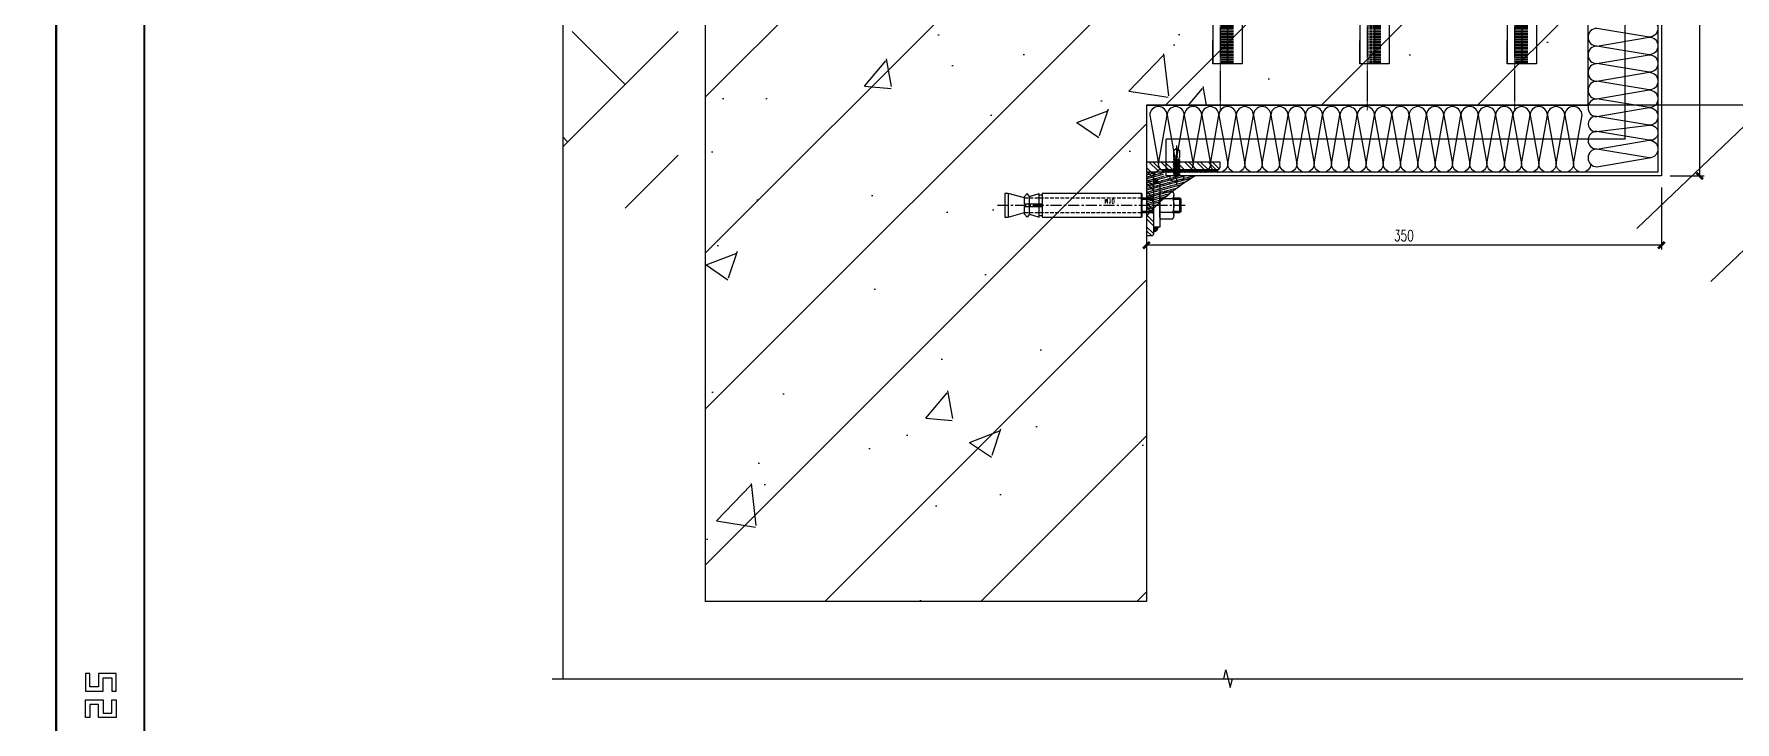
# Model space of a CAD drawing. Extents: x -160106 to 966792, y -663931 to 1550022.
# Drawn here: x -80730 to -79574, y -86755 to -86287 of the extents above; entities that cross this region are included whole.
import ezdxf
from ezdxf.enums import TextEntityAlignment as Align
from ezdxf.xclip import XClip

# ---------------------------------------------------------------- set-up
doc = ezdxf.new("R2010")
doc.units = 0
for name, pattern in [('CENTER', [2, 1.25, -0.25, 0.25, -0.25]), ('DASH', [0.35, 0.25, -0.1]), ('ZN-DASH', [0.35, 0.25, -0.1])]:
    doc.linetypes.add(name, pattern=pattern)
for name, color, linetype in [('!ZN1-填充-8', 8, 'Continuous'), ('!ZN1-文字-7', 7, 'Continuous'), ('!ZN3-铝板幕墙-3', 3, 'Continuous'), ('!ZN4-辅助材料-1', 1, 'Continuous'), ('!ZN4-配件-11', 11, 'Continuous'), ('!ZN5-钢材断面-2', 2, 'Continuous'), ('0-cxFrame', 155, 'Continuous'), ('11紧固件', 11, 'Continuous'), ('20剖面图$0$A-HATCH-1', 252, 'Continuous'), ('20剖面图$0$A-HATCH-2', 251, 'Continuous'), ('20剖面图$0$AS-COLN', 6, 'Continuous'), ('20剖面图$0$AS-WALL', 40, 'Continuous'), ('20剖面图$0$PUB_HATCH', 8, 'Continuous'), ('2钢材断面', 2, 'Continuous'), ('3符号', 173, 'Continuous'), ('40钢材投影', 40, 'Continuous'), ('ALT_CEN-0-30', 1, 'CENTER'), ('DIM', 173, 'Continuous'), ('Fill', 8, 'Continuous')]:
    doc.layers.add(name, color=color, linetype=linetype)
doc.layers.add('0-cxText', color=131, linetype='Continuous', lineweight=25)
doc.styles.add('cx_tuming', font='simhei.ttf')
doc.styles.add('cx_tuqian1', font='')
doc.styles.add('DHTEXT-1', font='ROMANS.shx', dxfattribs={"width": 0.7, "bigfont": 'CHINESE.shx'})
doc.styles.add('黑体', font='simhei.ttf', dxfattribs={"height": 12})
doc.styles.get('cx_tuqian1').set_extended_font_data('SimSun')
doc.dimstyles.new('ZN3', dxfattribs={"dimscale": 3, "dimtxt": 2.5, "dimasz": 1.5, "dimexe": 1, "dimexo": 2, "dimgap": 0.9, "dimtad": 1, "dimdec": 0, "dimdsep": 46, "dimtxsty": 'DHTEXT-1', "dimblk": 'ARCHTICK', "dimcen": 2.5, "dimclrd": 173, "dimclre": 173, "dimclrt": 7, "dimazin": 2, "dimtfac": 1, "dimtix": 1, "dimtmove": 2, "dimatfit": 3, "dimfxl": 0, "dimarcsym": 0})
pattern_1 = [(45, (1654310.4, -568207.45), (-53.0330086, 53.0330086), []), (50, (1654310.4, -568207.45), (215.178055, -18.82564), [22.5, -247.5]), (355, (1654310.4, -568207.45), (-41.6254, 225.65764), [18, -198]), (100.4514, (1654328.33, -568209.02), (173.552815, 206.831863), [19.122057, -210.342634]), (46.1842, (1654310.4, -568147.45), (320.172315, -49.655704), [33.75, -371.25]), (96.6356, (1654337.08, -568151.6), (280.39881, 292.23536), [28.683086, -315.5139]), (351.1842, (1654310.4, -568147.45), (280.398584, 292.23558), [27, -297]), (21, (1654340.4, -568162.45), (179.072116, -120.785667), [22.5, -247.5]), (326, (1654340.4, -568162.45), (72.9946, 217.545014), [18, -198]), (71.4514, (1654355.32, -568172.52), (252.066789, 96.75915), [19.122057, -210.342634]), (37.5, (1654310.4, -568207.45), (3.6479566, 99.868156), [0, -195.6, 0, -201, 0, -198.75]), (7.5, (1654310.4, -568207.45), (78.920861, 118.3235136), [0, -114.6, 0, -191.1, 0, -75.75]), (327.5, (1654243.5, -568207.45), (160.146731, -6.7664615), [0, -75, 0, -234, 0, -310.5]), (317.5, (1654213.5, -568207.45), (174.955851, 30.031495), [0, -97.5, 0, -155.4, 0, -220.5])]

# ---------------------------------------------------------------- blocks, each defined once
blk = doc.blocks.new('20250825140909')
at = {"layer": '20剖面图$0$AS-WALL', "color": 8}
for points in [[(5347, -300), (800, -300), (-2150, -5.1)], [(5347, -350), (797.5, -350), (-2150, -55.4)]]:
    blk.add_lwpolyline(points, dxfattribs=at)
blk = doc.blocks.new('TK22.A2 L(Dragon)')
at = {"layer": '0-cxFrame', "color": 7, "const_width": 0.5}
blk.add_lwpolyline([(0, 0), (-594, 0), (-594, 420), (0, 420)], close=True, dxfattribs=at)
at = {"layer": '0-cxFrame', "const_width": 0.5}
blk.add_lwpolyline([(-80, 10), (-574, 10), (-574, 410), (-80, 410)], close=True, dxfattribs=at)
at = {"layer": 'Defpoints', "color": 2}
for points in [[(-586.37, 34.37), (-587.37, 34.37), (-587.37, 30.37), (-583.37, 30.37), (-583.37, 33.37), (-581.37, 33.37), (-581.37, 30.37), (-580.37, 30.37), (-580.37, 34.37), (-584.37, 34.37), (-584.37, 31.37), (-586.37, 31.37), (-586.37, 34.37)], [(-586.37, 24.37), (-587.37, 24.37), (-587.37, 28.37), (-583.37, 28.37), (-583.37, 25.37), (-581.37, 25.37), (-581.37, 28.37), (-580.37, 28.37), (-580.37, 24.37), (-584.37, 24.37), (-584.37, 27.37), (-586.37, 27.37), (-586.37, 24.37)]]:
    blk.add_lwpolyline(points, dxfattribs=at)
at = {"style": '黑体', "flags": 4}
blk.add_attdef('图幅', text='', height=3.3, dxfattribs=at).set_placement((-40, 3), align=Align.RIGHT)
at = {"layer": '0-cxText', "flags": 4}
for tag, height, style, p in [('建设单位', 3.5, 'cx_tuming', (-45, 240)), ('项目名称', 3.5, 'cx_tuming', (-45, 210)), ('子项名称', 3.5, 'cx_tuming', (-45, 180)), ('工程编号', 3.3, 'cx_tuqian1', (-35, 165)), ('图名1', 3.5, 'cx_tuming', (-45, 87)), ('图名2', 3.5, 'cx_tuming', (-45, 79)), ('图名3', 3.5, 'cx_tuming', (-45, 71)), ('出图日期', 3.3, 'cx_tuqian1', (-39, 60)), ('专业', 3.3, 'cx_tuqian1', (-55, 52)), ('图号', 3.3, 'cx_tuqian1', (-55, 44)), ('版次', 3.3, 'cx_tuqian1', (-20, 44))]:
    blk.add_attdef(tag, text='', height=height, dxfattribs=dict(at, style=style)).set_placement(p, align=Align.MIDDLE)
at = {"layer": 'Defpoints', "color": 6, "flags": 4}
for tag, height, style, p in [('tufu', 3.3, '黑体', (-12, 12)), ('dwfname', 4, 'cx_tuqian1', (-80, 3))]:
    blk.add_attdef(tag, text='', height=height, dxfattribs=dict(at, style=style)).set_placement(p, align=Align.RIGHT)
blk = doc.blocks.new('20剖面图$0$$LinePat$素土夯实')
at = {"color": 0}
for p, q in [((0, -210), (210, 0)), ((120, -300), (420, 0)), ((420, 0), (607.5, -187.5)), ((495, -300), (795, 0)), ((615, 0), (705, -90)), ((315, -105), (502.5, -292.5)), ((210, -210), (300, -300)), ((705, -300), (795, -210))]:
    blk.add_line(p, q, dxfattribs=at)
blk = doc.blocks.new('20240319170557')
at = {"layer": '!ZN1-填充-8'}
h = blk.add_hatch(color=252, dxfattribs=at)
h.dxf.hatch_style = 1
h.paths.add_polyline_path([(-105, 114.7), (-112.9, 114.7), (-105, 106.7)])
h = blk.add_hatch(color=252, dxfattribs=at)
h.dxf.hatch_style = 1
h.paths.add_polyline_path([(-95, 106.7), (-105, 106.7), (-105, 114.7), (-95, 114.7)])
h = blk.add_hatch(color=252, dxfattribs=at)
h.dxf.hatch_style = 1
h.paths.add_polyline_path([(-95, 114.7), (-87.1, 114.7), (-95, 106.7)])
h = blk.add_hatch(color=252, dxfattribs=at)
h.dxf.hatch_style = 1
h.paths.add_polyline_path([(-5, 114.7), (-12.9, 114.7), (-5, 106.7)])
h = blk.add_hatch(color=252, dxfattribs=at)
h.dxf.hatch_style = 1
h.paths.add_polyline_path([(5, 106.7), (-5, 106.7), (-5, 114.7), (5, 114.7)])
h = blk.add_hatch(color=252, dxfattribs=at)
h.dxf.hatch_style = 1
h.paths.add_polyline_path([(5, 114.7), (12.9, 114.7), (5, 106.7)])
h = blk.add_hatch(color=252, dxfattribs=at)
h.dxf.hatch_style = 1
h.paths.add_polyline_path([(95, 114.7), (87.1, 114.7), (95, 106.7)])
h = blk.add_hatch(color=252, dxfattribs=at)
h.dxf.hatch_style = 1
h.paths.add_polyline_path([(105, 106.7), (95, 106.7), (95, 114.7), (105, 114.7)])
h = blk.add_hatch(color=252, dxfattribs=at)
h.dxf.hatch_style = 1
h.paths.add_polyline_path([(105, 114.7), (112.9, 114.7), (105, 106.7)])
at = {"color": 8}
for p, q in [((-90.8, -46.3), (-99.2, -46.3)), ((-90.8, -47.3), (-99.2, -47.3)), ((-90.8, -48.4), (-99.2, -48.4)), ((-90.8, -49.4), (-99.2, -49.4)), ((-90.8, -50.5), (-99.2, -50.5)), ((-90.8, -51.5), (-99.2, -51.5)), ((-90.8, -51.5), (-99.2, -51.5)), ((-90.8, -52.6), (-99.2, -52.6)), ((-90.8, -53.6), (-99.2, -53.6)), ((-90.8, -54.6), (-99.2, -54.6)), ((-90.8, -55.7), (-99.2, -55.7)), ((-90.8, -56.7), (-99.2, -56.7)), ((-90.8, -57.8), (-99.2, -57.8)), ((9.2, -46.3), (0.8, -46.3)), ((9.2, -47.3), (0.8, -47.3)), ((9.2, -48.4), (0.8, -48.4)), ((9.2, -49.4), (0.8, -49.4)), ((9.2, -50.5), (0.8, -50.5)), ((9.2, -51.5), (0.8, -51.5)), ((9.2, -51.5), (0.8, -51.5)), ((9.2, -52.6), (0.8, -52.6)), ((9.2, -53.6), (0.8, -53.6)), ((9.2, -54.6), (0.8, -54.6)), ((9.2, -55.7), (0.8, -55.7)), ((9.2, -56.7), (0.8, -56.7)), ((9.2, -57.8), (0.8, -57.8)), ((109.2, -46.3), (100.8, -46.3)), ((109.2, -47.3), (100.8, -47.3)), ((109.2, -48.4), (100.8, -48.4)), ((109.2, -49.4), (100.8, -49.4)), ((109.2, -50.5), (100.8, -50.5)), ((109.2, -51.5), (100.8, -51.5)), ((109.2, -51.5), (100.8, -51.5)), ((109.2, -52.6), (100.8, -52.6)), ((109.2, -53.6), (100.8, -53.6)), ((109.2, -54.6), (100.8, -54.6)), ((109.2, -55.7), (100.8, -55.7)), ((109.2, -56.7), (100.8, -56.7)), ((109.2, -57.8), (100.8, -57.8)), ((-90.8, -58.8), (-99.2, -58.8)), ((-90.8, -59.9), (-99.2, -59.9)), ((-90.8, -60.9), (-99.2, -60.9)), ((-90.8, -62), (-99.2, -62)), ((-90.8, -62), (-99.2, -62)), ((-90.8, -63), (-99.2, -63)), ((-90.8, -64), (-99.2, -64)), ((-90.8, -65.1), (-99.2, -65.1)), ((-90.8, -66.1), (-99.2, -66.1)), ((-90.8, -67.2), (-99.2, -67.2)), ((-90.8, -68.2), (-99.2, -68.2)), ((-90.8, -69.3), (-99.2, -69.3)), ((9.2, -58.8), (0.8, -58.8)), ((9.2, -59.9), (0.8, -59.9)), ((9.2, -60.9), (0.8, -60.9)), ((9.2, -62), (0.8, -62)), ((9.2, -62), (0.8, -62)), ((9.2, -63), (0.8, -63)), ((9.2, -64), (0.8, -64)), ((9.2, -65.1), (0.8, -65.1)), ((9.2, -66.1), (0.8, -66.1)), ((9.2, -67.2), (0.8, -67.2)), ((9.2, -68.2), (0.8, -68.2)), ((9.2, -69.3), (0.8, -69.3)), ((109.2, -58.8), (100.8, -58.8)), ((109.2, -59.9), (100.8, -59.9)), ((109.2, -60.9), (100.8, -60.9)), ((109.2, -62), (100.8, -62)), ((109.2, -62), (100.8, -62)), ((109.2, -63), (100.8, -63)), ((109.2, -64), (100.8, -64)), ((109.2, -65.1), (100.8, -65.1)), ((109.2, -66.1), (100.8, -66.1)), ((109.2, -67.2), (100.8, -67.2)), ((109.2, -68.2), (100.8, -68.2)), ((109.2, -69.3), (100.8, -69.3)), ((-90.8, -70.3), (-99.2, -70.3)), ((-90.8, -71.3), (-99.2, -71.3)), ((-90.8, -72.4), (-99.2, -72.4)), ((-90.8, -73.4), (-99.2, -73.4)), ((-90.8, -74.5), (-99.2, -74.5)), ((-90.8, -75.5), (-99.2, -75.5)), ((-90.8, -76.6), (-99.2, -76.6)), ((-90.8, -77.6), (-99.2, -77.6)), ((-90.8, -78.6), (-99.2, -78.6)), ((-90.8, -79.7), (-99.2, -79.7)), ((-90.8, -80.7), (-99.2, -80.7)), ((9.2, -70.3), (0.8, -70.3)), ((9.2, -71.3), (0.8, -71.3)), ((9.2, -72.4), (0.8, -72.4)), ((9.2, -73.4), (0.8, -73.4)), ((9.2, -74.5), (0.8, -74.5)), ((9.2, -75.5), (0.8, -75.5)), ((9.2, -76.6), (0.8, -76.6)), ((9.2, -77.6), (0.8, -77.6)), ((9.2, -78.6), (0.8, -78.6)), ((9.2, -79.7), (0.8, -79.7)), ((9.2, -80.7), (0.8, -80.7)), ((109.2, -70.3), (100.8, -70.3)), ((109.2, -71.3), (100.8, -71.3)), ((109.2, -72.4), (100.8, -72.4)), ((109.2, -73.4), (100.8, -73.4)), ((109.2, -74.5), (100.8, -74.5)), ((109.2, -75.5), (100.8, -75.5)), ((109.2, -76.6), (100.8, -76.6)), ((109.2, -77.6), (100.8, -77.6)), ((109.2, -78.6), (100.8, -78.6)), ((109.2, -79.7), (100.8, -79.7)), ((109.2, -80.7), (100.8, -80.7)), ((-90.8, -81.8), (-99.2, -81.8)), ((-90.8, -82.8), (-99.2, -82.8)), ((-90.8, -83.9), (-99.2, -83.9)), ((-90.8, -84.9), (-99.2, -84.9)), ((-90.8, -86), (-99.2, -86)), ((-90.8, -87), (-99.2, -87)), ((-90.8, -88), (-99.2, -88)), ((-90.8, -89.1), (-99.2, -89.1)), ((-90.8, -90.1), (-99.2, -90.1)), ((-90.8, -91.2), (-99.2, -91.2)), ((-90.8, -92.2), (-99.2, -92.2)), ((9.2, -81.8), (0.8, -81.8)), ((9.2, -82.8), (0.8, -82.8)), ((9.2, -83.9), (0.8, -83.9)), ((9.2, -84.9), (0.8, -84.9)), ((9.2, -86), (0.8, -86)), ((9.2, -87), (0.8, -87)), ((9.2, -88), (0.8, -88)), ((9.2, -89.1), (0.8, -89.1)), ((9.2, -90.1), (0.8, -90.1)), ((9.2, -91.2), (0.8, -91.2)), ((9.2, -92.2), (0.8, -92.2)), ((109.2, -81.8), (100.8, -81.8)), ((109.2, -82.8), (100.8, -82.8)), ((109.2, -83.9), (100.8, -83.9)), ((109.2, -84.9), (100.8, -84.9)), ((109.2, -86), (100.8, -86)), ((109.2, -87), (100.8, -87)), ((109.2, -88), (100.8, -88)), ((109.2, -89.1), (100.8, -89.1)), ((109.2, -90.1), (100.8, -90.1)), ((109.2, -91.2), (100.8, -91.2)), ((109.2, -92.2), (100.8, -92.2)), ((-90.8, -93.3), (-99.2, -93.3)), ((-90.8, -94.3), (-99.2, -94.3)), ((9.2, -93.3), (0.8, -93.3)), ((9.2, -94.3), (0.8, -94.3)), ((109.2, -93.3), (100.8, -93.3)), ((109.2, -94.3), (100.8, -94.3))]:
    blk.add_line(p, q, dxfattribs=at)
at = {"layer": '2钢材断面'}
for p, q in [((-150, 126.7), (-150, 114.7)), ((150, 126.7), (-150, 126.7)), ((150, 126.7), (150, 114.7)), ((-94, 114.7), (-150, 114.7)), ((94, 114.7), (-94, 114.7)), ((150, 114.7), (94, 114.7))]:
    blk.add_line(p, q, dxfattribs=at)
at = {"layer": '40钢材投影'}
for p, q in [((-105, 106.7), (-112.9, 114.7)), ((-105, 114.7), (-105, -95.3)), ((-95, 114.7), (-95, -95.3)), ((-95, 106.7), (-87.1, 114.7)), ((-5, 106.7), (-12.9, 114.7)), ((-5, 114.7), (-5, -95.3)), ((5, 114.7), (5, -95.3)), ((5, 106.7), (12.9, 114.7)), ((95, 106.7), (87.1, 114.7)), ((95, 114.7), (95, -95.3)), ((105, 114.7), (105, -95.3)), ((105, 106.7), (112.9, 114.7)), ((-95, -95.3), (-105, -95.3)), ((5, -95.3), (-5, -95.3)), ((105, -95.3), (95, -95.3))]:
    blk.add_line(p, q, dxfattribs=at)
for points in [[(-105, -67.3), (-105, -45.3), (-95, -45.3), (-95, -95.3), (-105, -95.3), (-105, -79.3)], [(-95, -67.3), (-95, -45.3), (-85, -45.3), (-85, -95.3), (-95, -95.3), (-95, -79.3)], [(-5, -67.3), (-5, -45.3), (5, -45.3), (5, -95.3), (-5, -95.3), (-5, -79.3)], [(5, -67.3), (5, -45.3), (15, -45.3), (15, -95.3), (5, -95.3), (5, -79.3)], [(95, -67.3), (95, -45.3), (105, -45.3), (105, -95.3), (95, -95.3), (95, -79.3)], [(105, -67.3), (105, -45.3), (115, -45.3), (115, -95.3), (105, -95.3), (105, -79.3)]]:
    blk.add_lwpolyline(points, dxfattribs=at)
at = {"layer": 'ALT_CEN-0-30', "ltscale": 0.3}
for p, q in [((-100, 126.7), (-100, -126.7)), ((0, 126.7), (0, -126.7)), ((100, 126.7), (100, -126.7))]:
    blk.add_line(p, q, dxfattribs=at)
blk = doc.blocks.new('*U1052')
at = {"color": 0, "linetype": 'CENTER', "ltscale": 3}
blk.add_line((-5.4, 0), (20.8, 0), dxfattribs=at)
at = {"linetype": 'ByBlock', "ltscale": 10}
for p, q in [((0, 1.8), (12.4, 1.8)), ((1, 2.4), (1.7, -2.4)), ((2.6, 2.4), (3.3, -2.4)), ((4.2, 2.4), (4.9, -2.4)), ((5.8, 2.4), (6.5, -2.4)), ((7.4, 2.4), (8.1, -2.4)), ((9, 2.4), (9.7, -2.4)), ((10.6, 2.4), (11.3, -2.4)), ((12.4, -1.8), (0, -1.8))]:
    blk.add_line(p, q, dxfattribs=at)
blk.add_lwpolyline([(-3.3, 0.4), (-3.7, 0.4, -0.147478), (-2.1, 4.8), (0, 4.8), (0, -4.7), (-2.1, -4.7, -0.147478), (-3.7, -0.4), (-3.3, -0.4)], format="xyb", close=True, dxfattribs=at)
for points in [[(1.3, -1.8), (0.6, 1.8), (1, 2.4), (1.3, 1.8), (2, -1.8), (1.7, -2.4)], [(2.9, -1.8), (2.2, 1.8), (2.6, 2.4), (2.9, 1.8), (3.6, -1.8), (3.3, -2.4)], [(4.5, -1.8), (3.8, 1.8), (4.2, 2.4), (4.5, 1.8), (5.2, -1.8), (4.9, -2.4)], [(6.1, -1.8), (5.4, 1.8), (5.8, 2.4), (6.1, 1.8), (6.8, -1.8), (6.5, -2.4)], [(7.7, -1.8), (7, 1.8), (7.4, 2.4), (7.7, 1.8), (8.4, -1.8), (8.1, -2.4)], [(9.3, -1.8), (8.6, 1.8), (9, 2.4), (9.3, 1.8), (10, -1.8), (9.7, -2.4)], [(10.9, -1.8), (10.2, 1.8), (10.6, 2.4), (10.9, 1.8), (11.6, -1.8), (11.3, -2.4)]]:
    blk.add_lwpolyline(points, close=True, dxfattribs=at)
for points in [[(12.4, -1.8, -0.414214), (12.5, -1.9), (12.5, -2), (17.4, -2), (19, -0.2), (19, 0.2), (17.4, 2), (12.5, 2), (12.5, 1.9, -0.396102), (12.4, 1.8)], [(14.3, -2), (14.2, -1), (13.7, -1.3, -0.530462), (13, -1), (12.8, 0.1, -0.651316), (13.4, 0.5), (13.8, 0.2), (14.5, 0.6), (19, -0.2, -0.201226), (17.4, 2)]]:
    blk.add_lwpolyline(points, format="xyb", dxfattribs=at)
at = {"layer": 'Defpoints', "color": 0, "ltscale": 10, "style": 'DHTEXT-1', "width": 0.7}
blk.add_text('4.8', height=1, rotation=90, dxfattribs=at).set_placement((-0.5, -1.4), align=Align.CENTER)
blk = doc.blocks.new('*U3475')
h = blk.add_hatch(color=0)
edge = h.paths.add_edge_path()
edge.add_line((-15, 3), (-15, 0))
edge.add_line((-15, 0), (-18, 0))
edge.add_arc((-14.6, -0.4), 3.44, 96.9129, 173.0871, ccw=False)
h = blk.add_hatch(color=0)
edge = h.paths.add_edge_path()
edge.add_line((15, 3), (15, 0))
edge.add_line((15, 0), (18, 0))
edge.add_arc((14.6, -0.4), 3.44, 6.9129, 83.0871)
at = {"linetype": 'ByBlock', "ltscale": 20}
for p, q in [((-9.2, 4.5), (-9.2, 13)), ((-6.9, 13.5), (6.9, 13.5)), ((-4.2, 18.5), (-5, 17.7)), ((-5, 17.7), (5, 17.7)), ((-5, 13.5), (-5, 17.7)), ((-4.6, 4.5), (-4.6, 13)), ((-4.2, 18.5), (4.2, 18.5)), ((-4.1, 13.5), (-4.1, 17.7)), ((4.1, 13.5), (4.1, 17.7)), ((4.2, 18.5), (5, 17.7)), ((4.6, 4.5), (4.6, 13)), ((5, 13.5), (5, 17.7)), ((9.2, 4.5), (9.2, 13)), ((-6.9, 4), (6.9, 4)), ((-5, -8), (-5, 0)), ((-4.1, -8), (-4.1, 0)), ((4.1, -8), (4.1, 0)), ((5, -8), (5, 0)), ((-8, -8.4), (-7.6, -8)), ((-7.6, -8), (7.6, -8)), ((8, -8.4), (7.6, -8))]:
    blk.add_line(p, q, dxfattribs=at)
at = {"color": 0, "linetype": 'CENTER', "ltscale": 6}
blk.add_line((0, -106.2), (0, 22.5), dxfattribs=at)
at = {"linetype": 'DASH', "ltscale": 10}
for p, q in [((-5, -88), (-5, -8)), ((5, -88), (5, -8))]:
    blk.add_line(p, q, dxfattribs=at)
at = {"ltscale": 10}
for p, q in [((-8, -77.9), (-0.9, -77.9)), ((-6, -84.5), (-8, -77.9)), ((-7, -77.9), (-7, -75.9)), ((-0.9, -88), (-0.9, -75.9)), ((0.9, -88), (0.9, -75.9)), ((0.9, -77.9), (8, -77.9)), ((6, -84.5), (8, -77.9)), ((7, -77.9), (7, -75.9)), ((-6, -84.5), (-0.9, -84.5)), ((-6, -88), (-0.9, -88)), ((0.9, -84.5), (6, -84.5)), ((0.9, -88), (6, -88))]:
    blk.add_line(p, q, dxfattribs=at)
at = {"color": 0}
for points in [[(-15, 3), (-15, 0), (-18, 0, -0.345178)], [(15, 3), (15, 0), (18, 0, 0.345178)]]:
    blk.add_lwpolyline(points, format="xyb", close=True, dxfattribs=at)
at = {"linetype": 'ByBlock', "ltscale": 20}
blk.add_lwpolyline([(15, 0), (15, 4), (-15, 4), (-15, 0)], close=True, dxfattribs=at)
at = {"ltscale": 10}
blk.add_lwpolyline([(-8, -8.4), (8, -8.4), (8, -75.9), (-8, -75.9)], close=True, dxfattribs=at)
for points in [[(-6, -84.5), (-8, -86.2), (-6, -88)], [(6, -84.5), (8, -86.2), (6, -88)]]:
    blk.add_lwpolyline(points, dxfattribs=at)
at = {"linetype": 'ByBlock', "ltscale": 20}
for points in [[(5, -88), (8, -99), (8, -101.2), (-8, -101.2), (-8, -99), (-5, -88)], [(8, -99), (-8, -99)]]:
    blk.add_lwpolyline(points, dxfattribs=at)
for centre, radius, start, end in [((-6.9, 7.9), 5.58, 65.5673, 114.4327), ((0, -8.1), 21.6, 77.6432, 102.3568), ((6.9, 7.9), 5.58, 65.5673, 114.4327), ((-6.9, 9.6), 5.58, 245.5673, 294.4327), ((0, 25.6), 21.6, 257.6432, 282.3568), ((6.9, 9.6), 5.58, 245.5673, 294.4327)]:
    blk.add_arc(centre, radius, start, end, dxfattribs=at)
at = {"layer": 'Defpoints', "color": 0, "ltscale": 10, "style": 'DHTEXT-1', "width": 0.7}
blk.add_text('M10', height=3, rotation=90, dxfattribs=at).set_placement((4.2, -30.1), align=Align.CENTER)
blk = doc.blocks.new('ZT_角钢(填充)_50X50X5')
at = {"layer": '!ZN1-填充-8'}
h = blk.add_hatch(dxfattribs=at)
h.set_pattern_fill('ANSI32', color=256, scale=0.6, style=0)
h.set_pattern_definition([(45, (-11702.1455, -65281.3866), (-4.04111525, 4.04111525), []), (45, (-11699.4514, -65281.3866), (-4.04111525, 4.04111525), [])])
h.paths.add_polyline_path([(50, 3.3, 0.414214), (48.3, 5), (10.5, 5, -0.414214), (5, 10.5), (5, 48.3, 0.414214), (3.3, 50), (0, 50), (0, 0), (50, 0)])
at = {"layer": '!ZN5-钢材断面-2'}
blk.add_lwpolyline([(0, 0), (0, 50), (3.3, 50, -0.414214), (5, 48.3), (5, 10.5, 0.414214), (10.5, 5), (48.3, 5, -0.414214), (50, 3.3), (50, 0), (0, 0)], format="xyb", dxfattribs=at)
blk = doc.blocks.new('*U2368')
at = {"layer": '!ZN5-钢材断面-2', "extrusion": (0, 0, -1), "zscale": -1, "rotation": 90}
blk.add_blockref('ZT_角钢(填充)_50X50X5', (0, 0), dxfattribs=at)
blk = doc.blocks.new('20210422110448')
at = {"layer": '!ZN1-填充-8'}
h = blk.add_hatch(dxfattribs=at)
h.set_pattern_fill('ANSI35', color=256, scale=10, angle=-60, style=0)
h.set_pattern_definition([(345, (-31053.6934, 55056.7417), (0.64704761, 2.41481457), []), (345, (-31052.8095, 55055.2108), (0.64704761, 2.41481457), [3.125, -0.625, 0, -0.625])])
edge = h.paths.add_edge_path()
edge.add_arc((104.1, 123.9), 138.7, -138.627, -120.9228)
edge.add_line((32.8, 5), (11.3, 5))
edge.add_line((11.3, 5), (11.3, 2.5))
edge.add_line((11.3, 2.5), (0, 2.5))
edge.add_line((0, 2.5), (0, 20.5))
edge.add_line((0, 20.5), (0, 20.5))
edge.add_line((0, 20.5), (0, 32.3))
at = {"layer": 'Fill', "ltscale": 30}
h = blk.add_hatch(dxfattribs=at)
h.set_pattern_fill('ANSI38', color=256, scale=0.4, angle=-180, style=0)
h.set_pattern_definition([(225, (48.33333, 2.455), (0.449013, -0.449013), []), (315, (48.33333, 2.455), (1.347038, -0.449013), [1.5875, -0.9525])])
h.paths.add_polyline_path([(48.3, 0.5), (48.3, 2.5), (11.3, 2.5), (11.3, 0.5)])
at = {"layer": '!ZN4-辅助材料-1'}
blk.add_line((11.3, 2.5), (0, 2.5), dxfattribs=at)
blk.add_arc((104.1, 123.9), 138.7, 221.3727, 239.0773, dxfattribs=at)
at = {"layer": '11紧固件', "ltscale": 30}
blk.add_lwpolyline([(48.3, 0.5), (48.3, 2.5), (11.3, 2.5), (11.3, 0.5), (48.3, 0.5)], dxfattribs=at)
at = {"layer": '!ZN4-配件-11', "color": 1, "rotation": 270}
for name, p in [('*U3475', (5, 24.9)), ('*U1052', (20.5, 5))]:
    blk.add_blockref(name, p, dxfattribs=at)
at = {"layer": '!ZN4-配件-11', "xscale": -1, "rotation": 270}
blk.add_blockref('*U2368', (0, -4.5), dxfattribs=at)
blk = doc.blocks.new('20250828132035')
at = {"layer": '20剖面图$0$PUB_HATCH'}
h = blk.add_hatch(dxfattribs=at)
h.set_pattern_fill('钢筋混凝土', color=256, scale=30, style=0)
h.set_pattern_definition(pattern_1)
h.paths.add_polyline_path([(300, 0), (0, 0), (0, -587.5), (300, -587.5)])
h = blk.add_hatch(dxfattribs=at)
h.set_pattern_fill('钢筋混凝土', color=256, scale=30, style=0)
h.set_pattern_definition(pattern_1)
h.paths.add_polyline_path([(300, 0), (300, -250), (600, -250), (600, 0)])
at = {"layer": '!ZN3-铝板幕墙-3', "ltscale": 50}
blk.add_line((313.3, -298.2), (313.3, -273.2), dxfattribs=at)
at = {"layer": '!ZN3-铝板幕墙-3', "ltscale": 20}
for points in [[(557.2, 61.8), (650, 61.8), (650, -298.2)], [(557.2, 59.3), (647.5, 59.3), (647.5, -295.7)], [(557.2, 36.8), (625, 36.8), (625, -273.2)], [(625, -273.2), (313.3, -273.2)], [(647.5, -295.7), (313.3, -295.7)], [(650, -298.2), (313.3, -298.2)]]:
    blk.add_lwpolyline(points, dxfattribs=at)
at = {"color": 4, "linetype": 'ZN-DASH', "ltscale": 30, "const_width": 3}
blk.add_lwpolyline([(455.6, 6263.5), (455.6, 6250), (-1126.3, 6250)], dxfattribs=at)
at = {"layer": '20剖面图$0$AS-COLN', "color": 1}
for p, q in [((0, 0), (0, -587.5)), ((600, 0), (600, -250)), ((300, -250), (600, -250)), ((300, -250), (300, -587.5)), ((300, -587.5), (0, -587.5))]:
    blk.add_line(p, q, dxfattribs=at)
at = {"layer": '20剖面图$0$AS-WALL', "color": 8}
blk.add_lwpolyline([(6630.2, -250), (300, -250), (300, -250)], dxfattribs=at)
at = {"layer": 'Fill'}
for points in [[(641.6, -191.7, -1), (641.6, -203.7), (606.1, -197.8, 1), (606.1, -209.8), (641.6, -203.7, -1), (641.6, -215.7), (606.1, -209.8, 1), (606.1, -221.8), (641.6, -215.7, -1), (641.6, -227.7), (606.1, -221.8, 1), (606.1, -233.8), (641.6, -227.7, -1), (641.6, -239.7), (606.1, -233.8, 1), (606.1, -245.8), (641.6, -239.7, -1), (641.6, -251.7), (606.1, -245.8, 1), (606.1, -257.8), (641.6, -251.7, -1), (641.6, -263.7), (606.1, -257.8, 1.179941), (606.1, -267.9), (641.6, -263.7, -1.179941), (641.6, -273.9), (606.1, -267.9, 1), (606.1, -279.9), (641.6, -273.9, -1), (641.6, -285.9), (606.1, -279.9, 1), (606.1, -291.9), (641.6, -285.9)], [(601.9, -289.9, -1), (590.2, -289.9), (596, -256.9, 1), (584.2, -256.9), (590.2, -289.9, -1), (578.4, -289.9), (584.2, -256.9, 1), (572.5, -256.9), (578.4, -289.9, -1), (566.7, -289.9), (572.5, -256.9, 1), (560.7, -256.9), (566.7, -289.9, -1), (554.9, -289.9), (560.7, -256.9, 1), (549, -256.9), (554.9, -289.9, -1), (543.2, -289.9), (549, -256.9, 1), (537.2, -256.9), (543.2, -289.9, -1), (531.4, -289.9), (537.2, -256.9, 1), (525.5, -256.9), (531.4, -289.9, -1), (519.7, -289.9), (525.5, -256.9, 1), (513.7, -256.9), (519.7, -289.9, -1), (507.9, -289.9), (513.7, -256.9, 1), (502, -256.9), (507.9, -289.9, -1), (496.2, -289.9), (502, -256.9, 1), (490.2, -256.9), (496.2, -289.9, -1), (484.4, -289.9), (490.2, -256.9, 1), (478.5, -256.9), (484.4, -289.9, -1), (472.7, -289.9), (478.5, -256.9, 1), (466.7, -256.9), (472.7, -289.9, -1), (460.9, -289.9), (466.7, -256.9, 1), (455, -256.9), (460.9, -289.9, -1), (449.2, -289.9), (455, -256.9, 1), (443.2, -256.9), (449.2, -289.9, -1), (437.4, -289.9), (443.2, -256.9, 1), (431.5, -256.9), (437.4, -289.9, -1), (425.7, -289.9), (431.5, -256.9, 1), (419.7, -256.9), (425.7, -289.9, -1), (413.9, -289.9), (419.7, -256.9, 1), (408, -256.9), (413.9, -289.9, -1), (402.2, -289.9), (408, -256.9, 1), (396.2, -256.9), (402.2, -289.9, -1), (390.4, -289.9), (396.2, -256.9, 1), (384.5, -256.9), (390.4, -289.9, -1), (378.7, -289.9), (384.5, -256.9, 1), (372.7, -256.9), (378.7, -289.9, -1), (366.9, -289.9), (372.7, -256.9, 1), (361, -256.9), (366.9, -289.9, -1), (355.2, -289.9), (361, -256.9, 1), (349.2, -256.9), (355.2, -289.9, -1), (343.4, -289.9), (349.2, -256.9, 1), (337.5, -256.9), (343.4, -289.9, -1), (331.7, -289.9), (337.5, -256.9, 1), (325.7, -256.9), (331.7, -289.9, -1), (319.9, -289.9), (325.7, -256.9, 1), (314, -256.9), (319.9, -289.9, -1), (308.2, -289.9), (314, -256.9, 1), (302.2, -256.9), (308.2, -289.9)]]:
    blk.add_lwpolyline(points, format="xyb", dxfattribs=at)
at = {"layer": '!ZN1-文字-7', "ltscale": 20, "xscale": -1, "rotation": 180}
blk.add_blockref('20210422110448', (300, -293.2), dxfattribs=at)
at = {"layer": '20剖面图$0$A-HATCH-1', "xscale": 0.4004620719068419, "yscale": 0.4, "zscale": 0.4}
blk.add_blockref('20剖面图$0$$LinePat$素土夯实', (-336.7, -200), dxfattribs=at)
at = {"layer": '20剖面图$0$A-HATCH-2', "color": 8, "xscale": 0.4190768303393815, "yscale": 0.4, "zscale": 0.4}
blk.add_blockref('20剖面图$0$$LinePat$素土夯实', (633.2, -250), dxfattribs=at)
at = {"layer": 'ALT_CEN-0-30', "linetype": 'ByBlock', "ltscale": 50}
blk.add_blockref('20240319170557', (450, -126.7), dxfattribs=at)
blk = doc.blocks.new('_ArchTick')
at = {"color": 0, "linetype": 'ByBlock', "const_width": 0.4}
blk.add_lwpolyline([(-0.5, -0.5), (0.5, 0.5)], dxfattribs=at)
blk = doc.blocks.new('*D1931')
at = {"layer": 'Defpoints', "color": 0, "ltscale": 30, "transparency": 16777216}
for p in [(-79623.9, -86023.7), (-79597.9, -86023.7), (-79623.9, -86383.7)]:
    blk.add_point(p, dxfattribs=at)
at = {"layer": 'DIM', "color": 173, "linetype": 'ByBlock', "lineweight": -2, "ltscale": 30, "transparency": 16777216}
for p, q in [((-79617.9, -86023.7), (-79594.9, -86023.7)), ((-79597.9, -86383.7), (-79597.9, -86023.7)), ((-79617.9, -86383.7), (-79594.9, -86383.7))]:
    blk.add_line(p, q, dxfattribs=at)
at = {"layer": 'DIM', "color": 173, "lineweight": -2, "ltscale": 30, "transparency": 16777216, "xscale": 4.5, "yscale": 4.5, "zscale": 4.5}
for p, rotation in [((-79597.9, -86023.7), 90), ((-79597.9, -86383.7), 270)]:
    blk.add_blockref('_ArchTick', p, dxfattribs=dict(at, rotation=rotation))
at = {"layer": 'DIM', "color": 7, "ltscale": 30, "transparency": 16777216, "insert": (-79604.4, -86203.7), "char_height": 7.5, "attachment_point": 5, "rotation": 90, "style": 'DHTEXT-1'}
blk.add_mtext('360', dxfattribs=at)
blk = doc.blocks.new('*D1932')
at = {"layer": 'Defpoints', "color": 0, "ltscale": 30, "transparency": 16777216}
for p in [(-79973.9, -86385.5), (-79623.9, -86385.5), (-79973.9, -86430.8)]:
    blk.add_point(p, dxfattribs=at)
at = {"layer": 'DIM', "color": 173, "linetype": 'ByBlock', "lineweight": -2, "ltscale": 30, "transparency": 16777216}
for p, q in [((-79973.9, -86391.5), (-79973.9, -86433.8)), ((-79623.9, -86391.5), (-79623.9, -86433.8)), ((-79623.9, -86430.8), (-79973.9, -86430.8))]:
    blk.add_line(p, q, dxfattribs=at)
at = {"layer": 'DIM', "color": 173, "lineweight": -2, "ltscale": 30, "transparency": 16777216, "xscale": 4.5, "yscale": 4.5, "zscale": 4.5, "rotation": 180}
blk.add_blockref('_ArchTick', (-79973.9, -86430.8), dxfattribs=at)
at = {"layer": 'DIM', "color": 173, "lineweight": -2, "ltscale": 30, "transparency": 16777216, "xscale": 4.5, "yscale": 4.5, "zscale": 4.5}
blk.add_blockref('_ArchTick', (-79623.9, -86430.8), dxfattribs=at)
at = {"layer": 'DIM', "color": 7, "ltscale": 30, "transparency": 16777216, "insert": (-79798.9, -86424.3), "char_height": 7.5, "attachment_point": 5, "style": 'DHTEXT-1'}
blk.add_mtext('350', dxfattribs=at)

msp = doc.modelspace()

# ---------------------------------------------------------------- block references
at = {"ltscale": 50}
ref = msp.add_blockref('20250828132035', (-78606.49, -92699.96), dxfattribs=at)
XClip(ref).set_block_clipping_path([(-212.7131614868, 6207.8567009832), (649.8650869959, 7813.8519071587)])
ref = msp.add_blockref('20250828132035', (-80273.87, -86085.54), dxfattribs=at)
XClip(ref).set_block_clipping_path([(-96.7647989804, -640.091455574), (814.8825443383, 367.4414649424)])
at = {"ltscale": 1000}
ref = msp.add_blockref('20250825140909', (-81179.72, -86283.69), dxfattribs=at)
XClip(ref).set_block_clipping_path([(-2707.7881722579, -436.3260459442), (-1834.5205129444, 518.5130934831)])
at = {"layer": '0-cxFrame', "xscale": 3, "yscale": 3, "zscale": 3}
msp.add_blockref('TK22.A2 L(Dragon)', (-80714.94, -86825.19), dxfattribs=at)

# ---------------------------------------------------------------- next in the draw order: linework, layer by layer
at = {"layer": '3符号'}
for points in [[(-80370.63, -85718.1), (-80370.63, -86238.65), (-80364.63, -86240.15), (-80376.63, -86243.15), (-80370.63, -86244.65), (-80370.63, -86725.63)], [(-80377.83, -86725.63), (-79921.41, -86725.63), (-79919.91, -86719.63), (-79916.91, -86731.63), (-79915.41, -86725.63), (-79458.99, -86725.63)]]:
    msp.add_lwpolyline(points, dxfattribs=at)

# ---------------------------------------------------------------- next in the draw order: block references
at = {"layer": '0-cxFrame', "xscale": 3, "yscale": 3, "zscale": 3}
msp.add_blockref('TK22.A2 L(Dragon)', (-78932.94, -86825.19), dxfattribs=at)

# ---------------------------------------------------------------- next in the draw order: dimensions: what is measured, and where the dimension line sits
at = {"layer": 'DIM', "ltscale": 30}
dim = msp.add_linear_dim(base=(-79597.91, -86023.71), p1=(-79623.87, -86383.71), p2=(-79623.87, -86023.71), angle=90, dimstyle='ZN3', dxfattribs=at)
dim.commit()
dim.dimension.update_dxf_attribs({"geometry": '*D1931', "text_midpoint": (-79604.36, -86203.71)})
dim = msp.add_linear_dim(base=(-79973.87, -86430.79), p1=(-79623.87, -86385.54), p2=(-79973.87, -86385.54), dimstyle='ZN3', dxfattribs=at)
dim.commit()
dim.dimension.update_dxf_attribs({"geometry": '*D1932', "text_midpoint": (-79798.87, -86424.34)})

doc.saveas('drawing.dxf')
